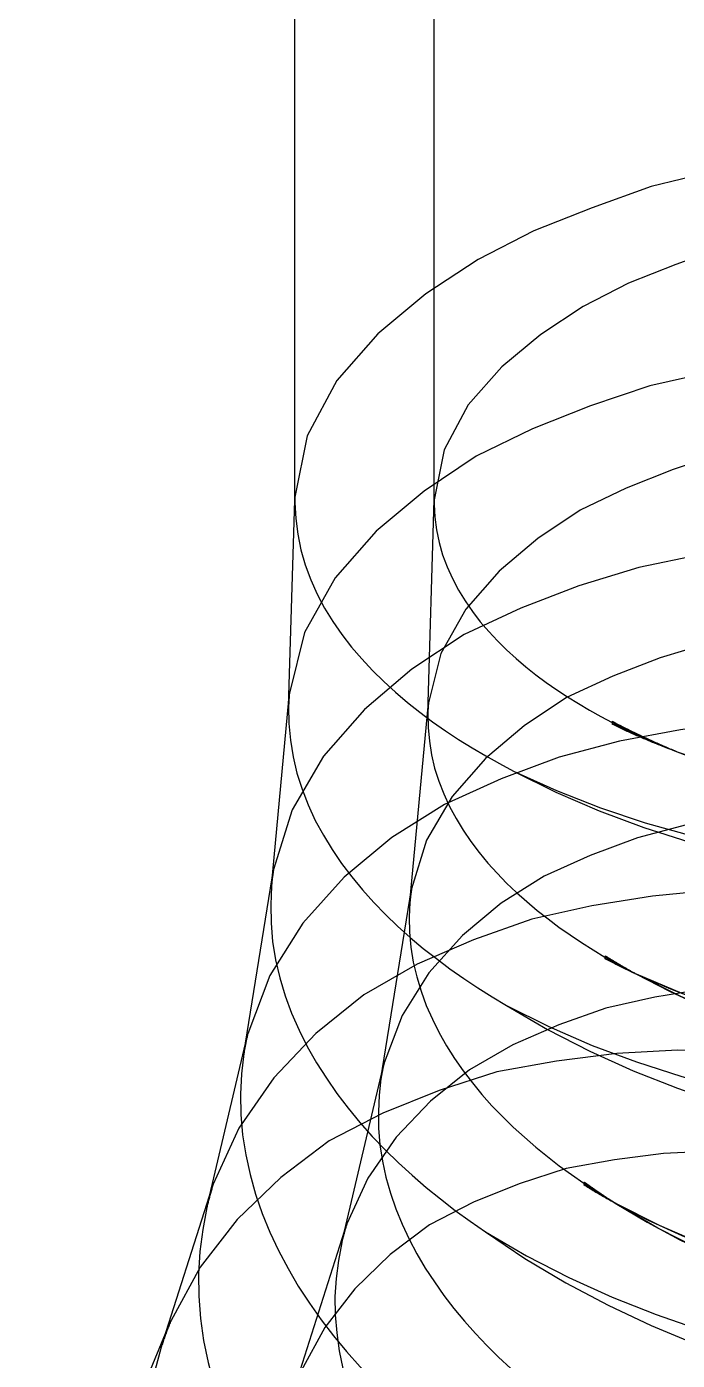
# Model space of a CAD drawing. Header units: millimetres. Extents: x 0 to 262, y -49 to 161.
# Drawn here: x 44.55 to 48.7, y 119.06 to 127.57 of the extents above; entities that cross this region are included whole.
import ezdxf

# ---------------------------------------------------------------- set-up
doc = ezdxf.new("R2010")
doc.units = ezdxf.units.MM
doc.layers.add('ISO_HIDDEN', color=8, linetype='CONTINUOUS')
doc.layers.add('ISO_VISIBLE', color=7, linetype='Continuous')

msp = doc.modelspace()

# ---------------------------------------------------------------- linework, layer by layer
at = {"layer": 'ISO_HIDDEN'}
for points in [[(47.1493, 124.5176), (47.1493, 140.8601)], [(54.3904, 126.1324), (54.0241, 126.2924), (53.6525, 126.4381), (53.2706, 126.5562), (52.8834, 126.6536), (52.4919, 126.7338), (52.0966, 126.7911), (51.6994, 126.8361), (51.3006, 126.8577), (50.901, 126.8688), (50.5018, 126.8562), (50.1027, 126.8335), (49.7062, 126.7855), (49.3106, 126.728), (48.9209, 126.6406), (48.5325, 126.5459), (48.1562, 126.4112), (47.7857, 126.2628), (47.4297, 126.0811), (47.0971, 125.8611), (46.7908, 125.607), (46.5276, 125.3076), (46.3382, 124.956), (46.2609, 124.5638)], [(53.7618, 125.8228), (53.4639, 125.953), (53.1616, 126.0715), (52.8511, 126.1676), (52.5361, 126.2468), (52.2176, 126.312), (51.8962, 126.3586), (51.5731, 126.3952), (51.2487, 126.4128), (50.9238, 126.4218), (50.5991, 126.4116), (50.2745, 126.3931), (49.952, 126.3541), (49.6302, 126.3073), (49.3132, 126.2362), (48.9974, 126.1592), (48.6913, 126.0496), (48.39, 125.929), (48.1004, 125.7811), (47.8299, 125.6022), (47.5808, 125.3955), (47.3667, 125.1521), (47.2126, 124.866), (47.1498, 124.5471)], [(54.3456, 124.6362), (53.9882, 124.8148), (53.625, 124.9798), (53.2497, 125.1168), (52.8681, 125.2332), (52.481, 125.3319), (52.089, 125.4068), (51.6944, 125.4691), (51.2969, 125.5063), (50.8984, 125.5333), (50.4992, 125.5338), (50.0998, 125.5254), (49.7023, 125.4875), (49.3054, 125.4425), (48.9143, 125.3618), (48.525, 125.2733), (48.1462, 125.1462), (47.7756, 124.9994), (47.4164, 124.8245), (47.0845, 124.6032), (46.7799, 124.3475), (46.5178, 124.0485), (46.323, 123.7008), (46.2261, 123.3133)], [(53.7169, 124.3267), (53.4263, 124.472), (53.1309, 124.6061), (52.8257, 124.7176), (52.5153, 124.8123), (52.2004, 124.8925), (51.8816, 124.9534), (51.5606, 125.0041), (51.2374, 125.0344), (50.9132, 125.0564), (50.5885, 125.0567), (50.2637, 125.0499), (49.9405, 125.0191), (49.6176, 124.9824), (49.2995, 124.9169), (48.9829, 124.8448), (48.6748, 124.7415), (48.3733, 124.6221), (48.0812, 124.4799), (47.8113, 124.2999), (47.5636, 124.0919), (47.3504, 123.8487), (47.1919, 123.5659), (47.1131, 123.2507)], [(46.2609, 124.5638), (46.2608, 124.5622), (46.2608, 124.5606), (46.2607, 124.5591), (46.2607, 124.5575), (46.2607, 124.5559), (46.2606, 124.5543), (46.2606, 124.5528), (46.2606, 124.5512), (46.2605, 124.5496), (46.2605, 124.548), (46.2605, 124.5465), (46.2605, 124.5449), (46.2604, 124.5433), (46.2604, 124.5417), (46.2604, 124.5402), (46.2604, 124.5386), (46.2604, 124.537), (46.2604, 124.5354), (46.2604, 124.5339), (46.2603, 124.5323), (46.2603, 124.5307), (46.2603, 124.5291), (46.2603, 124.5276)], [(46.2603, 124.5457), (46.2609, 124.5638)], [(47.1088, 123.181), (47.1498, 124.5471)], [(47.1498, 124.5471), (47.1497, 124.5458), (47.1497, 124.5445), (47.1497, 124.5432), (47.1496, 124.5419), (47.1496, 124.5407), (47.1496, 124.5394), (47.1496, 124.5381), (47.1495, 124.5368), (47.1495, 124.5355), (47.1495, 124.5343), (47.1495, 124.533), (47.1494, 124.5317), (47.1494, 124.5304), (47.1494, 124.5291), (47.1494, 124.5279), (47.1494, 124.5266), (47.1494, 124.5253), (47.1494, 124.524), (47.1494, 124.5227), (47.1493, 124.5215), (47.1493, 124.5202), (47.1493, 124.5189), (47.1493, 124.5176)], [(47.1493, 124.5176), (47.1539, 124.4358), (47.1644, 124.3546), (47.1806, 124.2743), (47.2027, 124.1953), (47.2322, 124.1188), (47.2659, 124.0442), (47.3036, 123.9714), (47.3472, 123.902), (47.3939, 123.8347), (47.4432, 123.7692), (47.4973, 123.7075), (47.5529, 123.6474), (47.6113, 123.5898), (47.672, 123.5347), (47.734, 123.4811), (47.7986, 123.4307), (47.8638, 123.3809), (47.9316, 123.3348), (47.9995, 123.2889), (48.0696, 123.2464), (48.1398, 123.204), (48.2118, 123.1649), (48.2839, 123.1257)], [(54.2111, 123.1922), (53.8667, 123.3935), (53.5157, 123.5821), (53.1505, 123.7426), (52.7776, 123.8831), (52.3977, 124.0049), (52.0113, 124.1026), (51.6214, 124.1871), (51.2269, 124.2447), (50.8308, 124.2922), (50.4325, 124.31), (50.0336, 124.3202), (49.6356, 124.296), (49.2378, 124.2664), (48.845, 124.196), (48.4549, 124.1147), (48.0731, 123.9989), (47.7021, 123.8547), (47.3398, 123.6877), (47.0079, 123.4664), (46.7049, 123.2095), (46.4433, 122.9112), (46.2425, 122.5682), (46.1248, 122.187)], [(53.5825, 122.8826), (53.3024, 123.0464), (53.0169, 123.1998), (52.7198, 123.3303), (52.4166, 123.4446), (52.1076, 123.5437), (51.7933, 123.6231), (51.4762, 123.6918), (51.1554, 123.7387), (50.8332, 123.7774), (50.5092, 123.7919), (50.1848, 123.8001), (49.8611, 123.7804), (49.5375, 123.7563), (49.2181, 123.6991), (48.9008, 123.633), (48.5903, 123.5388), (48.2885, 123.4215), (47.9938, 123.2857), (47.7239, 123.1057), (47.4775, 122.8967), (47.2647, 122.6541), (47.1013, 122.3752), (47.0056, 122.0651)], [(46.2261, 123.3133), (46.2257, 123.3096), (46.2254, 123.3059), (46.2251, 123.3021), (46.2248, 123.2984), (46.2245, 123.2947), (46.2242, 123.291), (46.2239, 123.2872), (46.2236, 123.2835), (46.2234, 123.2798), (46.2231, 123.276), (46.2229, 123.2723), (46.2226, 123.2686), (46.2224, 123.2649), (46.2222, 123.2611), (46.222, 123.2574), (46.2218, 123.2537), (46.2217, 123.2499), (46.2215, 123.2462), (46.2213, 123.2425), (46.2212, 123.2387), (46.221, 123.235), (46.2209, 123.2313), (46.2208, 123.2275)], [(46.2221, 123.2705), (46.2261, 123.3133)], [(46.9948, 121.9794), (47.1131, 123.2507)], [(47.1131, 123.2507), (47.1128, 123.2477), (47.1125, 123.2447), (47.1123, 123.2416), (47.112, 123.2386), (47.1118, 123.2356), (47.1115, 123.2326), (47.1113, 123.2295), (47.1111, 123.2265), (47.1109, 123.2235), (47.1107, 123.2204), (47.1105, 123.2174), (47.1103, 123.2144), (47.1101, 123.2113), (47.11, 123.2083), (47.1098, 123.2053), (47.1096, 123.2022), (47.1095, 123.1992), (47.1094, 123.1962), (47.1092, 123.1931), (47.1091, 123.1901), (47.109, 123.187), (47.1089, 123.184), (47.1088, 123.181)], [(53.9879, 121.8079), (53.6583, 122.0289), (53.3218, 122.2385), (52.969, 122.4201), (52.6076, 122.5828), (52.2375, 122.7262), (51.8595, 122.8456), (51.4769, 122.9513), (51.0881, 123.029), (50.697, 123.0968), (50.302, 123.1323), (49.9062, 123.1613), (49.5095, 123.1517), (49.1132, 123.1348), (48.7201, 123.0798), (48.3306, 123.0075), (47.9471, 122.9052), (47.5762, 122.7662), (47.2152, 122.603), (46.8787, 122.3925), (46.5753, 122.1387), (46.311, 121.8457), (46.1006, 121.5113), (45.9606, 121.1399)], [(47.1088, 123.181), (47.1108, 123.0935), (47.1187, 123.0065), (47.1323, 122.9201), (47.1523, 122.8349), (47.1795, 122.7518), (47.211, 122.6703), (47.2469, 122.5905), (47.2893, 122.514), (47.3346, 122.4392), (47.3833, 122.3665), (47.4367, 122.2972), (47.4918, 122.2293), (47.5506, 122.1645), (47.6115, 122.1018), (47.6744, 122.041), (47.74, 121.9831), (47.8064, 121.9262), (47.8757, 121.8727), (47.9453, 121.8197), (48.0175, 121.7703), (48.0898, 121.7211), (48.1644, 121.6753), (48.239, 121.6295)], [(48.2839, 123.1257), (48.2839, 123.1253), (48.2838, 123.1249), (48.2838, 123.1246), (48.2838, 123.1242), (48.2838, 123.1238), (48.2838, 123.1234), (48.2838, 123.1231), (48.2838, 123.1227), (48.2838, 123.1223), (48.2838, 123.1219), (48.2838, 123.1216), (48.2838, 123.1212), (48.2838, 123.1208), (48.2838, 123.1204), (48.2838, 123.12), (48.2838, 123.1197), (48.2838, 123.1193), (48.2838, 123.1189), (48.2838, 123.1185), (48.2837, 123.1182), (48.2837, 123.1178), (48.2837, 123.1174), (48.2837, 123.117)], [(48.2837, 123.117), (48.2924, 123.1128), (48.301, 123.1086), (48.3097, 123.1044), (48.3184, 123.1002), (48.3271, 123.096), (48.3358, 123.0919), (48.3445, 123.0878), (48.3532, 123.0837), (48.3619, 123.0796), (48.3707, 123.0756), (48.3794, 123.0715), (48.3882, 123.0675), (48.3969, 123.0635), (48.4057, 123.0596), (48.4145, 123.0556), (48.4233, 123.0517), (48.4321, 123.0478), (48.4409, 123.0439), (48.4497, 123.04), (48.4586, 123.0361), (48.4674, 123.0323), (48.4762, 123.0285), (48.4851, 123.0247)], [(48.2837, 123.117), (48.3014, 123.1084), (48.3192, 123.0998), (48.337, 123.0913), (48.3548, 123.0829), (48.3727, 123.0746), (48.3906, 123.0664), (48.4085, 123.0583), (48.4265, 123.0502), (48.4445, 123.0423), (48.4626, 123.0344), (48.4807, 123.0266), (48.4988, 123.0189), (48.517, 123.0112), (48.5352, 123.0037), (48.5534, 122.9962), (48.5717, 122.9888), (48.59, 122.9815), (48.6083, 122.9743), (48.6266, 122.9671), (48.645, 122.96), (48.6634, 122.953), (48.6819, 122.9461), (48.7004, 122.9392)], [(48.284, 123.1343), (48.284, 123.1339), (48.284, 123.1336), (48.284, 123.1332), (48.284, 123.1328), (48.284, 123.1324), (48.284, 123.1321), (48.2839, 123.1317), (48.2839, 123.1313), (48.2839, 123.1309), (48.2839, 123.1306), (48.2839, 123.1302), (48.2839, 123.1298), (48.2839, 123.1294), (48.2839, 123.1291), (48.2839, 123.1287), (48.2839, 123.1283), (48.2839, 123.1279), (48.2839, 123.1276), (48.2839, 123.1272), (48.2839, 123.1268), (48.2839, 123.1264), (48.2839, 123.1261), (48.2839, 123.1257)], [(48.2839, 123.1257), (48.3015, 123.1167), (48.3193, 123.1077), (48.337, 123.0988), (48.3548, 123.0901), (48.3727, 123.0814), (48.3906, 123.0728), (48.4085, 123.0643), (48.4265, 123.0558), (48.4445, 123.0475), (48.4625, 123.0393), (48.4806, 123.0311), (48.4987, 123.023), (48.5169, 123.015), (48.5351, 123.0071), (48.5533, 122.9992), (48.5716, 122.9914), (48.5899, 122.9837), (48.6082, 122.9761), (48.6266, 122.9686), (48.645, 122.9611), (48.6634, 122.9538), (48.6819, 122.9465), (48.7004, 122.9392)], [(48.284, 123.1343), (48.2926, 123.1297), (48.3013, 123.1251), (48.3099, 123.1205), (48.3186, 123.116), (48.3273, 123.1114), (48.3359, 123.1069), (48.3446, 123.1024), (48.3534, 123.098), (48.3621, 123.0935), (48.3708, 123.0891), (48.3795, 123.0847), (48.3883, 123.0803), (48.3971, 123.0759), (48.4058, 123.0716), (48.4146, 123.0672), (48.4234, 123.0629), (48.4322, 123.0586), (48.441, 123.0544), (48.4498, 123.0501), (48.4587, 123.0459), (48.4675, 123.0417), (48.4764, 123.0375), (48.4852, 123.0333)], [(48.284, 123.1343), (48.3016, 123.1249), (48.3193, 123.1156), (48.3371, 123.1063), (48.3548, 123.0972), (48.3727, 123.0881), (48.3905, 123.0791), (48.4085, 123.0702), (48.4264, 123.0614), (48.4444, 123.0527), (48.4625, 123.0441), (48.4805, 123.0355), (48.4987, 123.0271), (48.5168, 123.0187), (48.535, 123.0104), (48.5533, 123.0021), (48.5715, 122.994), (48.5898, 122.9859), (48.6082, 122.978), (48.6265, 122.9701), (48.6449, 122.9622), (48.6634, 122.9545), (48.6819, 122.9468), (48.7004, 122.9392)], [(48.7004, 122.9392), (48.9135, 122.866), (49.1295, 122.8017), (49.3478, 122.7459), (49.5681, 122.698), (49.7898, 122.6576), (50.0127, 122.6244), (50.2365, 122.5981), (50.461, 122.5785), (50.686, 122.5656), (50.9113, 122.5592), (51.1367, 122.5592), (51.3619, 122.5657), (51.5869, 122.5787), (51.8115, 122.5983), (52.0353, 122.6247), (52.2582, 122.658), (52.4799, 122.6984), (52.7001, 122.7464), (52.9184, 122.8023), (53.1344, 122.8667), (53.3475, 122.94), (53.5569, 123.0231), (53.7618, 123.117)], [(48.4851, 123.0247), (48.4944, 123.0208), (48.5036, 123.0168), (48.5129, 123.0129), (48.5222, 123.0091), (48.5315, 123.0052), (48.5408, 123.0014), (48.5502, 122.9975), (48.5595, 122.9937), (48.5688, 122.99), (48.5782, 122.9862), (48.5875, 122.9825), (48.5969, 122.9788), (48.6062, 122.9751), (48.6156, 122.9714), (48.625, 122.9677), (48.6344, 122.9641), (48.6438, 122.9605), (48.6532, 122.9569), (48.6626, 122.9533), (48.672, 122.9498), (48.6815, 122.9462), (48.6909, 122.9427), (48.7004, 122.9392)], [(48.4852, 123.0333), (48.4945, 123.029), (48.5037, 123.0247), (48.513, 123.0204), (48.5223, 123.0162), (48.5316, 123.0119), (48.5409, 123.0077), (48.5502, 123.0035), (48.5595, 122.9994), (48.5688, 122.9952), (48.5782, 122.9911), (48.5875, 122.987), (48.5969, 122.9829), (48.6062, 122.9788), (48.6156, 122.9748), (48.625, 122.9707), (48.6344, 122.9667), (48.6438, 122.9627), (48.6532, 122.9588), (48.6626, 122.9548), (48.672, 122.9509), (48.6815, 122.947), (48.6909, 122.9431), (48.7004, 122.9392)], [(48.7004, 122.9392), (48.9112, 122.8587), (49.1252, 122.7873), (49.3419, 122.7243), (49.5608, 122.6694), (49.7815, 122.6222), (50.0036, 122.5824), (50.2269, 122.5497), (50.4511, 122.524), (50.676, 122.5052), (50.9013, 122.4932), (51.1269, 122.488), (51.3526, 122.4895), (51.5781, 122.4979), (51.8032, 122.5132), (52.0278, 122.5357), (52.2515, 122.5654), (52.474, 122.6028), (52.6951, 122.6481), (52.9143, 122.7018), (53.1311, 122.7643), (53.3449, 122.8364), (53.555, 122.9189), (53.7603, 123.0125)], [(48.7004, 122.9392), (48.7004, 122.9392)], [(54.8493, 122.8503), (54.7915, 122.5405), (54.651, 122.2579), (54.4518, 122.0127), (54.2144, 121.804), (53.9519, 121.6276), (53.6728, 121.4789), (53.3821, 121.3541), (53.0833, 121.2503), (52.7786, 121.1653), (52.4697, 121.0973), (52.1576, 121.045), (51.8435, 121.0076), (51.528, 120.9844), (51.2118, 120.9748), (50.8954, 120.9785), (50.5795, 120.9956), (50.2646, 121.0261), (49.9513, 121.0702), (49.6404, 121.1284), (49.3326, 121.2014), (49.0289, 121.2901), (48.7307, 121.3958), (48.4398, 121.52)], [(53.3593, 121.4984), (53.0912, 121.6781), (52.8176, 121.8486), (52.5306, 121.9963), (52.2366, 122.1286), (51.9356, 122.2453), (51.6282, 122.3424), (51.317, 122.4283), (51.0008, 122.4915), (50.6827, 122.5467), (50.3614, 122.5756), (50.0395, 122.5992), (49.7168, 122.5913), (49.3945, 122.5776), (49.0748, 122.5329), (48.758, 122.474), (48.4461, 122.3908), (48.1444, 122.2778), (47.8508, 122.1451), (47.5771, 121.9739), (47.3304, 121.7675), (47.1154, 121.5292), (46.9443, 121.2571), (46.8305, 120.9551)], [(54.8359, 122.6311), (54.7668, 122.3228), (54.6249, 122.0402), (54.4278, 121.7927), (54.1921, 121.5813), (53.9304, 121.4031), (53.6508, 121.2542), (53.3588, 121.1313), (53.0582, 121.0314), (52.7514, 120.9521), (52.4404, 120.8917), (52.1265, 120.8486), (51.8108, 120.822), (51.4942, 120.8108), (51.1773, 120.8147), (50.861, 120.8331), (50.5459, 120.8659), (50.2326, 120.9131), (49.9218, 120.9748), (49.6144, 121.0514), (49.3111, 121.1433), (49.0133, 121.2514), (48.7223, 121.3765), (48.4398, 121.52)], [(46.1248, 122.187), (46.1241, 122.1824), (46.1234, 122.1778), (46.1227, 122.1733), (46.122, 122.1687), (46.1213, 122.1642), (46.1206, 122.1596), (46.12, 122.155), (46.1194, 122.1504), (46.1187, 122.1459), (46.1181, 122.1413), (46.1175, 122.1367), (46.1169, 122.1321), (46.1164, 122.1276), (46.1158, 122.123), (46.1153, 122.1184), (46.1148, 122.1138), (46.1142, 122.1092), (46.1137, 122.1046), (46.1132, 122.1), (46.1128, 122.0954), (46.1123, 122.0908), (46.1119, 122.0862), (46.1114, 122.0817)], [(46.1163, 122.1345), (46.1248, 122.187)], [(53.677, 120.4907), (53.364, 120.7283), (53.0441, 120.9558), (52.706, 121.1561), (52.3586, 121.3387), (52.001, 121.5018), (51.6342, 121.6415), (51.2618, 121.7672), (50.8813, 121.8644), (50.4982, 121.952), (50.109, 122.0053), (49.7189, 122.0526), (49.3259, 122.0591), (48.9333, 122.0561), (48.5422, 122.0179), (48.1547, 121.9565), (47.7714, 121.87), (47.4012, 121.7393), (47.0415, 121.5835), (46.7009, 121.3876), (46.3954, 121.1416), (46.1258, 120.8586), (45.9032, 120.5368), (45.7401, 120.1793)], [(46.81, 120.8521), (47.0056, 122.0651)], [(47.0056, 122.0651), (47.005, 122.0614), (47.0045, 122.0577), (47.0039, 122.054), (47.0033, 122.0503), (47.0028, 122.0465), (47.0022, 122.0428), (47.0017, 122.0391), (47.0012, 122.0354), (47.0007, 122.0317), (47.0002, 122.0279), (46.9997, 122.0242), (46.9992, 122.0205), (46.9988, 122.0168), (46.9983, 122.013), (46.9979, 122.0093), (46.9975, 122.0056), (46.997, 122.0019), (46.9966, 121.9981), (46.9962, 121.9944), (46.9958, 121.9906), (46.9955, 121.9869), (46.9951, 121.9832), (46.9948, 121.9794)], [(46.9948, 121.9794), (46.9908, 121.8833), (46.9928, 121.7873), (47.0007, 121.6915), (47.0161, 121.5966), (47.0386, 121.5032), (47.0658, 121.411), (47.0985, 121.3206), (47.1378, 121.2329), (47.1804, 121.1467), (47.2278, 121.063), (47.2797, 120.9821), (47.3338, 120.9027), (47.393, 120.8268), (47.454, 120.7526), (47.5181, 120.6808), (47.5849, 120.6117), (47.6532, 120.544), (47.7247, 120.4797), (47.7968, 120.4161), (47.8721, 120.3563), (47.9477, 120.2967), (48.0261, 120.2411), (48.1046, 120.1855)], [(48.239, 121.6295), (48.239, 121.6292), (48.2389, 121.6288), (48.2389, 121.6284), (48.2389, 121.6281), (48.2389, 121.6277), (48.2388, 121.6273), (48.2388, 121.627), (48.2388, 121.6266), (48.2388, 121.6262), (48.2388, 121.6259), (48.2387, 121.6255), (48.2387, 121.6251), (48.2387, 121.6248), (48.2387, 121.6244), (48.2386, 121.624), (48.2386, 121.6237), (48.2386, 121.6233), (48.2386, 121.6229), (48.2386, 121.6226), (48.2385, 121.6222), (48.2385, 121.6218), (48.2385, 121.6215), (48.2385, 121.6211)], [(48.2385, 121.6211), (48.2427, 121.6188), (48.247, 121.6165), (48.2513, 121.6142), (48.2556, 121.612), (48.2599, 121.6097), (48.2641, 121.6074), (48.2684, 121.6052), (48.2727, 121.6029), (48.277, 121.6007), (48.2813, 121.5984), (48.2856, 121.5962), (48.2899, 121.594), (48.2942, 121.5917), (48.2985, 121.5895), (48.3028, 121.5873), (48.3072, 121.5851), (48.3115, 121.5829), (48.3158, 121.5807), (48.3201, 121.5785), (48.3244, 121.5763), (48.3288, 121.5741), (48.3331, 121.5719), (48.3374, 121.5697)], [(48.2385, 121.6211), (48.2471, 121.6165), (48.2557, 121.6119), (48.2644, 121.6073), (48.2731, 121.6027), (48.2818, 121.5982), (48.2904, 121.5937), (48.2991, 121.5892), (48.3079, 121.5847), (48.3166, 121.5802), (48.3253, 121.5758), (48.3341, 121.5714), (48.3428, 121.567), (48.3516, 121.5626), (48.3604, 121.5583), (48.3692, 121.554), (48.378, 121.5496), (48.3868, 121.5454), (48.3956, 121.5411), (48.4044, 121.5368), (48.4132, 121.5326), (48.4221, 121.5284), (48.4309, 121.5242), (48.4398, 121.52)], [(48.2395, 121.638), (48.2395, 121.6376), (48.2394, 121.6372), (48.2394, 121.6369), (48.2394, 121.6365), (48.2394, 121.6361), (48.2394, 121.6358), (48.2393, 121.6354), (48.2393, 121.635), (48.2393, 121.6347), (48.2393, 121.6343), (48.2392, 121.6339), (48.2392, 121.6336), (48.2392, 121.6332), (48.2392, 121.6328), (48.2392, 121.6325), (48.2391, 121.6321), (48.2391, 121.6317), (48.2391, 121.6314), (48.2391, 121.631), (48.239, 121.6306), (48.239, 121.6303), (48.239, 121.6299), (48.239, 121.6295)], [(48.239, 121.6295), (48.2476, 121.6245), (48.2562, 121.6196), (48.2648, 121.6146), (48.2735, 121.6097), (48.2821, 121.6048), (48.2908, 121.5999), (48.2995, 121.595), (48.3081, 121.5902), (48.3168, 121.5854), (48.3256, 121.5806), (48.3343, 121.5758), (48.343, 121.571), (48.3518, 121.5663), (48.3605, 121.5616), (48.3693, 121.5569), (48.3781, 121.5522), (48.3869, 121.5476), (48.3957, 121.5429), (48.4045, 121.5383), (48.4133, 121.5337), (48.4221, 121.5291), (48.431, 121.5246), (48.4398, 121.52)], [(48.2395, 121.638), (48.2437, 121.6353), (48.248, 121.6327), (48.2522, 121.63), (48.2565, 121.6274), (48.2607, 121.6247), (48.265, 121.6221), (48.2693, 121.6195), (48.2735, 121.6168), (48.2778, 121.6142), (48.2821, 121.6116), (48.2864, 121.609), (48.2906, 121.6064), (48.2949, 121.6038), (48.2992, 121.6012), (48.3035, 121.5986), (48.3078, 121.5961), (48.3121, 121.5935), (48.3164, 121.5909), (48.3207, 121.5884), (48.325, 121.5858), (48.3293, 121.5832), (48.3336, 121.5807), (48.3379, 121.5782)], [(48.2395, 121.638), (48.2481, 121.6326), (48.2566, 121.6273), (48.2652, 121.6219), (48.2738, 121.6167), (48.2825, 121.6114), (48.2911, 121.6061), (48.2998, 121.6009), (48.3084, 121.5957), (48.3171, 121.5905), (48.3258, 121.5853), (48.3345, 121.5802), (48.3432, 121.5751), (48.3519, 121.57), (48.3607, 121.5649), (48.3694, 121.5598), (48.3782, 121.5548), (48.3869, 121.5497), (48.3957, 121.5447), (48.4045, 121.5398), (48.4133, 121.5348), (48.4221, 121.5299), (48.431, 121.5249), (48.4398, 121.52)], [(48.3374, 121.5697), (48.3418, 121.5675), (48.3463, 121.5653), (48.3507, 121.5631), (48.3551, 121.5609), (48.3596, 121.5587), (48.364, 121.5565), (48.3684, 121.5543), (48.3729, 121.5521), (48.3773, 121.55), (48.3818, 121.5478), (48.3862, 121.5456), (48.3907, 121.5435), (48.3951, 121.5413), (48.3996, 121.5392), (48.404, 121.537), (48.4085, 121.5349), (48.413, 121.5327), (48.4174, 121.5306), (48.4219, 121.5285), (48.4264, 121.5264), (48.4309, 121.5243), (48.4353, 121.5222), (48.4398, 121.52)], [(48.3379, 121.5782), (48.3423, 121.5756), (48.3467, 121.573), (48.3511, 121.5704), (48.3555, 121.5679), (48.3599, 121.5653), (48.3644, 121.5627), (48.3688, 121.5602), (48.3732, 121.5576), (48.3776, 121.5551), (48.382, 121.5526), (48.3865, 121.55), (48.3909, 121.5475), (48.3953, 121.545), (48.3998, 121.5425), (48.4042, 121.5399), (48.4086, 121.5374), (48.4131, 121.5349), (48.4175, 121.5324), (48.422, 121.53), (48.4264, 121.5275), (48.4309, 121.525), (48.4354, 121.5225), (48.4398, 121.52)], [(53.0484, 120.1811), (52.7939, 120.3745), (52.5337, 120.5594), (52.2586, 120.7224), (51.9761, 120.8709), (51.6852, 121.0036), (51.3869, 121.1172), (51.084, 121.2194), (50.7746, 121.2985), (50.463, 121.3697), (50.1464, 121.413), (49.8291, 121.4516), (49.5095, 121.4568), (49.1902, 121.4544), (48.8721, 121.4233), (48.557, 121.3734), (48.2451, 121.303), (47.9441, 121.1967), (47.6515, 121.07), (47.3745, 120.9106), (47.126, 120.7106), (46.9067, 120.4804), (46.7257, 120.2187), (46.593, 119.9279)], [(48.4398, 121.52), (48.6498, 121.4111), (48.865, 121.3125), (49.0844, 121.2238), (49.3073, 121.1446), (49.5333, 121.0743), (49.7618, 121.0126), (49.9924, 120.9594), (50.2247, 120.9144), (50.4584, 120.8776), (50.6933, 120.8487), (50.9291, 120.8279), (51.1654, 120.8151), (51.4019, 120.8104), (51.6386, 120.814), (51.8749, 120.8261), (52.1106, 120.8469), (52.3454, 120.8768), (52.5787, 120.9162), (52.8101, 120.9657), (53.039, 121.0258), (53.2645, 121.0974), (53.4858, 121.1813), (53.7014, 121.2787)], [(48.4398, 121.52), (48.4398, 121.52)], [(48.4398, 121.52), (48.6559, 121.4255), (48.8764, 121.3416), (49.1003, 121.2676), (49.3271, 121.2028), (49.5562, 121.1468), (49.7872, 121.0991), (50.0197, 121.0594), (50.2534, 121.0274), (50.4881, 121.0031), (50.7233, 120.9862), (50.959, 120.9767), (51.1949, 120.9746), (51.4307, 120.98), (51.6662, 120.9928), (51.9012, 121.0134), (52.1353, 121.0419), (52.3684, 121.0786), (52.5998, 121.1238), (52.8294, 121.1781), (53.0564, 121.242), (53.2803, 121.3162), (53.5002, 121.4016), (53.7149, 121.4993)], [(45.9606, 121.1399), (45.9594, 121.1344), (45.9581, 121.1289), (45.9569, 121.1235), (45.9556, 121.118), (45.9544, 121.1125), (45.9532, 121.107), (45.952, 121.1015), (45.9509, 121.096), (45.9497, 121.0906), (45.9486, 121.0851), (45.9475, 121.0796), (45.9464, 121.074), (45.9453, 121.0685), (45.9443, 121.063), (45.9432, 121.0575), (45.9422, 121.052), (45.9412, 121.0465), (45.9402, 121.0409), (45.9393, 121.0354), (45.9383, 121.0299), (45.9374, 121.0244), (45.9364, 121.0188), (45.9355, 121.0133)], [(45.9458, 121.077), (45.9606, 121.1399)], [(54.6992, 121.1631), (54.6284, 120.8555), (54.4853, 120.5739), (54.2873, 120.3274), (54.0513, 120.1169), (53.7894, 119.9395), (53.5098, 119.7913), (53.218, 119.6689), (52.9175, 119.5694), (52.611, 119.4905), (52.3003, 119.4304), (51.9867, 119.3876), (51.6713, 119.3612), (51.355, 119.3502), (51.0385, 119.3542), (50.7225, 119.3727), (50.4077, 119.4056), (50.0947, 119.4528), (49.7843, 119.5146), (49.4772, 119.5911), (49.1743, 119.683), (48.8768, 119.791), (48.586, 119.9161), (48.3039, 120.0595)], [(53.2802, 119.2475), (52.9854, 119.4986), (52.6838, 119.7407), (52.3626, 119.9569), (52.0317, 120.1568), (51.6892, 120.3375), (51.3363, 120.4957), (50.977, 120.6399), (50.6078, 120.7556), (50.2356, 120.8622), (49.8551, 120.9331), (49.4734, 120.997), (49.087, 121.0223), (48.7005, 121.0341), (48.3138, 121.0142), (47.9304, 120.9659), (47.5493, 120.8973), (47.181, 120.7784), (46.8229, 120.634), (46.479, 120.4562), (46.1702, 120.223), (45.8936, 119.9547), (45.6574, 119.65), (45.4708, 119.3108)], [(46.5594, 119.8067), (46.8305, 120.9551)], [(46.8305, 120.9551), (46.8294, 120.9506), (46.8284, 120.9462), (46.8274, 120.9417), (46.8264, 120.9373), (46.8254, 120.9328), (46.8244, 120.9283), (46.8235, 120.9239), (46.8225, 120.9194), (46.8216, 120.9149), (46.8207, 120.9105), (46.8198, 120.906), (46.8189, 120.9015), (46.818, 120.897), (46.8171, 120.8926), (46.8163, 120.8881), (46.8155, 120.8836), (46.8146, 120.8791), (46.8138, 120.8746), (46.8131, 120.8701), (46.8123, 120.8656), (46.8115, 120.8611), (46.8108, 120.8566), (46.81, 120.8521)], [(46.81, 120.8521), (46.7985, 120.7471), (46.7933, 120.6418), (46.7941, 120.5363), (46.8035, 120.4312), (46.8202, 120.327), (46.8419, 120.2238), (46.8706, 120.1222), (46.9058, 120.0228), (46.9447, 119.9247), (46.9899, 119.8293), (47.0396, 119.7362), (47.092, 119.6446), (47.1507, 119.5568), (47.2112, 119.4704), (47.2758, 119.3869), (47.3432, 119.3057), (47.413, 119.2265), (47.4862, 119.1505), (47.5606, 119.0756), (47.6386, 119.0045), (47.7171, 118.9339), (47.7992, 118.8675), (47.8813, 118.8012)], [(54.6696, 120.9297), (54.5853, 120.6259), (54.4373, 120.3474), (54.2387, 120.1022), (54.0031, 119.8921), (53.7414, 119.7154), (53.4615, 119.5692), (53.1689, 119.4503), (52.8674, 119.3559), (52.5599, 119.2838), (52.2482, 119.2321), (51.9341, 119.1992), (51.6185, 119.1839), (51.3026, 119.1854), (50.9872, 119.2029), (50.673, 119.2361), (50.3608, 119.2845), (50.0513, 119.348), (49.7454, 119.4267), (49.4438, 119.5207), (49.1475, 119.6304), (48.8578, 119.7562), (48.5759, 119.8989), (48.3039, 120.0595)], [(52.6516, 118.938), (52.4118, 119.1422), (52.1665, 119.3391), (51.9053, 119.515), (51.6361, 119.6776), (51.3576, 119.8245), (51.0705, 119.9532), (50.7783, 120.0705), (50.4781, 120.1646), (50.1753, 120.2513), (49.8658, 120.309), (49.5554, 120.3609), (49.2411, 120.3815), (48.9267, 120.391), (48.6122, 120.3749), (48.3004, 120.3356), (47.9904, 120.2798), (47.6909, 120.1831), (47.3997, 120.0657), (47.1199, 119.921), (46.8688, 119.7314), (46.6438, 119.5131), (46.4517, 119.2654), (46.2999, 118.9894)], [(45.7401, 120.1793), (45.7381, 120.1729), (45.736, 120.1664), (45.734, 120.16), (45.7321, 120.1536), (45.7301, 120.1472), (45.7282, 120.1407), (45.7263, 120.1343), (45.7244, 120.1278), (45.7226, 120.1213), (45.7207, 120.1149), (45.7189, 120.1084), (45.7171, 120.1019), (45.7153, 120.0954), (45.7136, 120.0889), (45.7118, 120.0824), (45.7101, 120.0759), (45.7084, 120.0694), (45.7068, 120.0629), (45.7051, 120.0564), (45.7035, 120.0499), (45.7019, 120.0433), (45.7003, 120.0368), (45.6988, 120.0303)], [(45.7166, 120.1056), (45.7401, 120.1793)], [(48.1046, 120.1855), (48.1045, 120.1851), (48.1045, 120.1848), (48.1044, 120.1844), (48.1044, 120.1841), (48.1043, 120.1837), (48.1043, 120.1834), (48.1043, 120.183), (48.1042, 120.1827), (48.1042, 120.1823), (48.1041, 120.182), (48.1041, 120.1816), (48.104, 120.1813), (48.104, 120.1809), (48.1039, 120.1806), (48.1039, 120.1802), (48.1039, 120.1798), (48.1038, 120.1795), (48.1038, 120.1791), (48.1037, 120.1788), (48.1037, 120.1784), (48.1036, 120.1781), (48.1036, 120.1777), (48.1035, 120.1774)], [(48.1035, 120.1774), (48.1078, 120.1747), (48.112, 120.1721), (48.1163, 120.1694), (48.1205, 120.1668), (48.1248, 120.1641), (48.1291, 120.1615), (48.1333, 120.1589), (48.1376, 120.1563), (48.1419, 120.1536), (48.1461, 120.151), (48.1504, 120.1484), (48.1547, 120.1458), (48.159, 120.1432), (48.1633, 120.1406), (48.1676, 120.1381), (48.1718, 120.1355), (48.1761, 120.1329), (48.1804, 120.1303), (48.1847, 120.1278), (48.189, 120.1252), (48.1934, 120.1227), (48.1977, 120.1201), (48.202, 120.1176)], [(48.1035, 120.1774), (48.1121, 120.172), (48.1207, 120.1667), (48.1293, 120.1614), (48.1379, 120.1561), (48.1465, 120.1508), (48.1552, 120.1455), (48.1638, 120.1403), (48.1725, 120.1351), (48.1811, 120.1299), (48.1898, 120.1247), (48.1985, 120.1196), (48.2072, 120.1145), (48.216, 120.1094), (48.2247, 120.1043), (48.2335, 120.0992), (48.2422, 120.0942), (48.251, 120.0892), (48.2598, 120.0842), (48.2686, 120.0792), (48.2774, 120.0742), (48.2862, 120.0693), (48.295, 120.0644), (48.3039, 120.0595)], [(48.1056, 120.1936), (48.1055, 120.1933), (48.1055, 120.1929), (48.1055, 120.1925), (48.1054, 120.1922), (48.1054, 120.1918), (48.1053, 120.1915), (48.1053, 120.1911), (48.1052, 120.1908), (48.1052, 120.1904), (48.1051, 120.1901), (48.1051, 120.1897), (48.1051, 120.1894), (48.105, 120.189), (48.105, 120.1887), (48.1049, 120.1883), (48.1049, 120.188), (48.1048, 120.1876), (48.1048, 120.1873), (48.1047, 120.1869), (48.1047, 120.1865), (48.1047, 120.1862), (48.1046, 120.1858), (48.1046, 120.1855)], [(48.1046, 120.1855), (48.1131, 120.1798), (48.1216, 120.1741), (48.1302, 120.1684), (48.1387, 120.1628), (48.1473, 120.1571), (48.1559, 120.1515), (48.1645, 120.146), (48.1731, 120.1404), (48.1817, 120.1349), (48.1904, 120.1293), (48.199, 120.1238), (48.2077, 120.1184), (48.2164, 120.1129), (48.2251, 120.1075), (48.2338, 120.102), (48.2425, 120.0967), (48.2512, 120.0913), (48.26, 120.0859), (48.2687, 120.0806), (48.2775, 120.0753), (48.2863, 120.07), (48.2951, 120.0647), (48.3039, 120.0595)], [(48.1056, 120.1936), (48.1098, 120.1906), (48.114, 120.1876), (48.1182, 120.1846), (48.1224, 120.1816), (48.1266, 120.1786), (48.1308, 120.1756), (48.135, 120.1726), (48.1393, 120.1697), (48.1435, 120.1667), (48.1477, 120.1637), (48.1519, 120.1608), (48.1562, 120.1578), (48.1604, 120.1549), (48.1647, 120.1519), (48.1689, 120.149), (48.1732, 120.1461), (48.1774, 120.1431), (48.1817, 120.1402), (48.1859, 120.1373), (48.1902, 120.1344), (48.1945, 120.1315), (48.1987, 120.1286), (48.203, 120.1257)], [(48.1056, 120.1936), (48.1141, 120.1875), (48.1225, 120.1815), (48.131, 120.1755), (48.1395, 120.1695), (48.148, 120.1635), (48.1566, 120.1575), (48.1651, 120.1516), (48.1737, 120.1457), (48.1823, 120.1398), (48.1909, 120.1339), (48.1995, 120.1281), (48.2081, 120.1222), (48.2167, 120.1164), (48.2254, 120.1106), (48.2341, 120.1049), (48.2427, 120.0991), (48.2514, 120.0934), (48.2601, 120.0877), (48.2689, 120.082), (48.2776, 120.0763), (48.2863, 120.0707), (48.2951, 120.0651), (48.3039, 120.0595)], [(48.202, 120.1176), (48.2064, 120.115), (48.2108, 120.1124), (48.2152, 120.1098), (48.2196, 120.1073), (48.224, 120.1047), (48.2284, 120.1021), (48.2328, 120.0996), (48.2372, 120.097), (48.2417, 120.0945), (48.2461, 120.092), (48.2505, 120.0894), (48.2549, 120.0869), (48.2594, 120.0844), (48.2638, 120.0819), (48.2682, 120.0794), (48.2727, 120.0769), (48.2771, 120.0744), (48.2816, 120.0719), (48.286, 120.0694), (48.2905, 120.0669), (48.2949, 120.0644), (48.2994, 120.0619), (48.3039, 120.0595)], [(48.203, 120.1257), (48.2074, 120.1227), (48.2117, 120.1198), (48.2161, 120.1169), (48.2204, 120.114), (48.2248, 120.1111), (48.2291, 120.1081), (48.2335, 120.1052), (48.2379, 120.1023), (48.2423, 120.0994), (48.2466, 120.0966), (48.251, 120.0937), (48.2554, 120.0908), (48.2598, 120.0879), (48.2642, 120.085), (48.2686, 120.0822), (48.273, 120.0793), (48.2774, 120.0765), (48.2818, 120.0736), (48.2862, 120.0708), (48.2906, 120.0679), (48.295, 120.0651), (48.2994, 120.0623), (48.3039, 120.0595)], [(48.3039, 120.0595), (48.5072, 119.9372), (48.7162, 119.8252), (48.9303, 119.7228), (49.1485, 119.6299), (49.3705, 119.5461), (49.5956, 119.4712), (49.8234, 119.405), (50.0535, 119.3475), (50.2856, 119.2984), (50.5194, 119.2579), (50.7544, 119.226), (50.9905, 119.2027), (51.2273, 119.1881), (51.4645, 119.1826), (51.7017, 119.1862), (51.9385, 119.1995), (52.1746, 119.2227), (52.4094, 119.2563), (52.6424, 119.301), (52.8728, 119.3574), (53.0998, 119.4264), (53.3222, 119.5088), (53.5386, 119.6059)], [(48.3039, 120.0595), (48.3039, 120.0595)], [(48.3039, 120.0595), (48.5139, 119.9505), (48.729, 119.8519), (48.9484, 119.7633), (49.1714, 119.684), (49.3974, 119.6137), (49.6258, 119.552), (49.8564, 119.4988), (50.0887, 119.4539), (50.3225, 119.417), (50.5574, 119.3881), (50.7931, 119.3673), (51.0294, 119.3545), (51.266, 119.3498), (51.5026, 119.3534), (51.7389, 119.3655), (51.9747, 119.3863), (52.2094, 119.4162), (52.4428, 119.4556), (52.6742, 119.5051), (52.903, 119.5652), (53.1286, 119.6368), (53.3498, 119.7207), (53.5655, 119.8181)], [(46.2489, 118.85), (46.593, 119.9279)], [(46.593, 119.9279), (46.5914, 119.9227), (46.5897, 119.9174), (46.5881, 119.9122), (46.5865, 119.907), (46.5849, 119.9018), (46.5834, 119.8965), (46.5818, 119.8913), (46.5803, 119.886), (46.5788, 119.8808), (46.5773, 119.8755), (46.5758, 119.8702), (46.5743, 119.865), (46.5729, 119.8597), (46.5715, 119.8544), (46.5701, 119.8491), (46.5687, 119.8438), (46.5673, 119.8386), (46.5659, 119.8333), (46.5646, 119.828), (46.5633, 119.8226), (46.562, 119.8173), (46.5607, 119.812), (46.5594, 119.8067)], [(46.5594, 119.8067), (46.5386, 119.6929), (46.5243, 119.5781), (46.5164, 119.4627), (46.5183, 119.347), (46.5277, 119.2317), (46.5426, 119.1171), (46.5659, 119.0037), (46.5958, 118.892), (46.63, 118.7814), (46.6719, 118.6736), (46.7183, 118.5676), (46.7686, 118.4633), (46.8255, 118.3626), (46.8847, 118.2632), (46.9492, 118.1671), (47.0166, 118.0731), (47.0873, 117.9814), (47.1617, 117.8928), (47.2379, 117.8057), (47.3183, 117.7225), (47.3994, 117.64), (47.4848, 117.5618), (47.5705, 117.484)], [(45.4708, 119.3108), (45.4678, 119.3034), (45.4648, 119.2961), (45.4618, 119.2887), (45.4589, 119.2813), (45.456, 119.2739), (45.4531, 119.2665), (45.4502, 119.2591), (45.4474, 119.2517), (45.4446, 119.2443), (45.4418, 119.2369), (45.439, 119.2294), (45.4363, 119.2219), (45.4336, 119.2145), (45.4309, 119.207), (45.4283, 119.1995), (45.4257, 119.192), (45.4231, 119.1845), (45.4205, 119.177), (45.418, 119.1695), (45.4155, 119.1619), (45.413, 119.1544), (45.4105, 119.1469), (45.4081, 119.1393)], [(45.4359, 119.2263), (45.4708, 119.3108)]]:
    msp.add_lwpolyline(points, dxfattribs=at)
at = {"layer": 'ISO_VISIBLE'}
for points in [[(46.2603, 124.5276), (46.2603, 140.8514)], [(46.2208, 123.2275), (46.2603, 124.5457)], [(46.2603, 124.5276), (46.2659, 124.4269), (46.2789, 124.3271), (46.2988, 124.2284), (46.3259, 124.1313), (46.3622, 124.0373), (46.4037, 123.9455), (46.45, 123.856), (46.5036, 123.7707), (46.5611, 123.6879), (46.6217, 123.6074), (46.6881, 123.5316), (46.7565, 123.4576), (46.8283, 123.3868), (46.9029, 123.3191), (46.9791, 123.2531), (47.0587, 123.1912), (47.1387, 123.13), (47.2221, 123.0733), (47.3056, 123.0169), (47.3918, 122.9645), (47.4781, 122.9125), (47.5667, 122.8643), (47.6552, 122.8162)], [(46.1114, 122.0817), (46.2221, 123.2705)], [(46.2208, 123.2275), (46.2233, 123.12), (46.233, 123.013), (46.2497, 122.9068), (46.2743, 122.8021), (46.3077, 122.6999), (46.3465, 122.5997), (46.3905, 122.5015), (46.4427, 122.4074), (46.4984, 122.3155), (46.5583, 122.2262), (46.6239, 122.141), (46.6917, 122.0575), (46.764, 121.9778), (46.8389, 121.9007), (46.9162, 121.8259), (46.9968, 121.7547), (47.0785, 121.6847), (47.1637, 121.619), (47.2492, 121.5538), (47.3381, 121.4931), (47.427, 121.4326), (47.5187, 121.3763), (47.6104, 121.32)], [(47.6552, 122.8162), (47.9255, 122.6814), (48.2029, 122.5619), (48.4859, 122.4564), (48.7734, 122.3639), (49.0646, 122.2836), (49.3587, 122.2148), (49.6551, 122.157), (49.9534, 122.1097), (50.2532, 122.0727), (50.554, 122.0458), (50.8556, 122.0287), (51.1575, 122.0215), (51.4596, 122.0242), (51.7613, 122.0369), (52.0625, 122.0597), (52.3627, 122.093), (52.6615, 122.1371), (52.9584, 122.1925), (53.2529, 122.2598), (53.5441, 122.3398), (53.8313, 122.4334), (54.1132, 122.5418), (54.3882, 122.6665)], [(47.6552, 122.8162), (47.9294, 122.6914), (48.2102, 122.582), (48.496, 122.4866), (48.7858, 122.4042), (49.0787, 122.3336), (49.3741, 122.2744), (49.6715, 122.2257), (49.9703, 122.1873), (50.2703, 122.1588), (50.571, 122.1399), (50.8722, 122.1305), (51.1735, 122.1305), (51.4747, 122.1399), (51.7754, 122.1588), (52.0753, 122.1873), (52.3742, 122.2257), (52.6715, 122.2744), (52.967, 122.3336), (53.2599, 122.4042), (53.5497, 122.4866), (53.8355, 122.582), (54.1162, 122.6914), (54.3904, 122.8162)], [(45.9355, 121.0133), (46.1163, 122.1345)], [(46.1114, 122.0817), (46.1065, 121.9635), (46.1091, 121.8454), (46.1188, 121.7277), (46.1376, 121.611), (46.1653, 121.4961), (46.1987, 121.3828), (46.239, 121.2716), (46.2873, 121.1637), (46.3397, 121.0578), (46.398, 120.9549), (46.4618, 120.8555), (46.5283, 120.7577), (46.6011, 120.6645), (46.6761, 120.5732), (46.7549, 120.485), (46.837, 120.4), (46.921, 120.3168), (47.0089, 120.2377), (47.0976, 120.1595), (47.1902, 120.086), (47.283, 120.0128), (47.3795, 119.9444), (47.4759, 119.876)], [(47.6104, 121.32), (47.872, 121.1666), (48.1419, 121.028), (48.4184, 120.9033), (48.7005, 120.7917), (48.9872, 120.6925), (49.2777, 120.6053), (49.5715, 120.5295), (49.8679, 120.4649), (50.1664, 120.4112), (50.4668, 120.3683), (50.7684, 120.3361), (51.071, 120.3146), (51.3742, 120.3039), (51.6776, 120.3042), (51.9807, 120.3158), (52.2832, 120.3388), (52.5845, 120.3739), (52.8841, 120.4215), (53.1813, 120.4824), (53.4753, 120.5573), (53.7649, 120.6475), (54.0489, 120.754), (54.3255, 120.8785)], [(47.6104, 121.32), (47.8806, 121.1852), (48.158, 121.0657), (48.441, 120.9603), (48.7285, 120.8678), (49.0197, 120.7875), (49.3138, 120.7187), (49.6102, 120.6608), (49.9085, 120.6136), (50.2083, 120.5766), (50.5091, 120.5496), (50.8107, 120.5326), (51.1127, 120.5254), (51.4147, 120.5281), (51.7165, 120.5407), (52.0176, 120.5636), (52.3178, 120.5969), (52.6166, 120.641), (52.9135, 120.6964), (53.208, 120.7637), (53.4992, 120.8436), (53.7864, 120.9372), (54.0683, 121.0457), (54.3433, 121.1704)], [(45.6988, 120.0303), (45.9458, 121.077)], [(45.9355, 121.0133), (45.9214, 120.8842), (45.9149, 120.7548), (45.916, 120.6251), (45.9275, 120.4958), (45.948, 120.3677), (45.9748, 120.2408), (46.01, 120.1159), (46.0532, 119.9936), (46.1012, 119.8731), (46.1567, 119.7557), (46.2178, 119.6413), (46.2822, 119.5286), (46.3544, 119.4208), (46.4288, 119.3145), (46.5082, 119.2118), (46.5911, 119.112), (46.6769, 119.0146), (46.7669, 118.9212), (46.8584, 118.8291), (46.9543, 118.7417), (47.0508, 118.6549), (47.1517, 118.5732), (47.2527, 118.4917)], [(45.4081, 119.1393), (45.7166, 120.1056)], [(45.6988, 120.0303), (45.6731, 119.8903), (45.6556, 119.7493), (45.6459, 119.6074), (45.6482, 119.4651), (45.6598, 119.3234), (45.6781, 119.1823), (45.7067, 119.0429), (45.7435, 118.9056), (45.7855, 118.7697), (45.8371, 118.6371), (45.8942, 118.5068), (45.9559, 118.3786), (46.026, 118.2548), (46.0987, 118.1325), (46.178, 118.0144), (46.2609, 117.8988), (46.3478, 117.7861), (46.4393, 117.6772), (46.533, 117.5701), (46.6318, 117.4677), (46.7316, 117.3663), (46.8365, 117.2702), (46.9419, 117.1745)], [(47.4759, 119.876), (47.7283, 119.7056), (47.9896, 119.5495), (48.2587, 119.407), (48.5342, 119.2775), (48.8152, 119.1605), (49.1011, 119.0556), (49.391, 118.9626), (49.6843, 118.8812), (49.9807, 118.8113), (50.2795, 118.7529), (50.5803, 118.7058), (50.8826, 118.6703), (51.1862, 118.6464), (51.4904, 118.6345), (51.7948, 118.6348), (52.099, 118.6477), (52.4023, 118.6737), (52.7042, 118.7136), (53.0037, 118.7681), (53.3, 118.8381), (53.5918, 118.9248), (53.8777, 119.0294), (54.1556, 119.1536)], [(47.4759, 119.876), (47.7376, 119.7226), (48.0075, 119.584), (48.284, 119.4593), (48.5661, 119.3477), (48.8528, 119.2485), (49.1433, 119.1612), (49.4371, 119.0854), (49.7335, 119.0208), (50.032, 118.9671), (50.3324, 118.9242), (50.634, 118.892), (50.9366, 118.8706), (51.2398, 118.8599), (51.5432, 118.8602), (51.8463, 118.8717), (52.1488, 118.8948), (52.4501, 118.9298), (52.7497, 118.9774), (53.0469, 119.0383), (53.3408, 119.1133), (53.6305, 119.2034), (53.9145, 119.31), (54.1911, 119.4344)], [(44.55, 117.0842), (45.4359, 119.2263)], [(45.4081, 119.1393), (45.3683, 118.9886), (45.3371, 118.8361), (45.3144, 118.682), (45.3052, 118.5265), (45.3057, 118.3708), (45.3136, 118.2152), (45.3336, 118.0607), (45.3621, 117.9076), (45.3965, 117.7557), (45.4426, 117.6068), (45.4942, 117.4599), (45.552, 117.3152), (45.6186, 117.1744), (45.6885, 117.0351), (45.7668, 116.9004), (45.8486, 116.7679), (45.9358, 116.6387), (46.028, 116.5132), (46.1233, 116.3898), (46.2244, 116.2713), (46.327, 116.154), (46.4357, 116.0424), (46.545, 115.9313)]]:
    msp.add_lwpolyline(points, dxfattribs=at)

doc.saveas('drawing.dxf')
